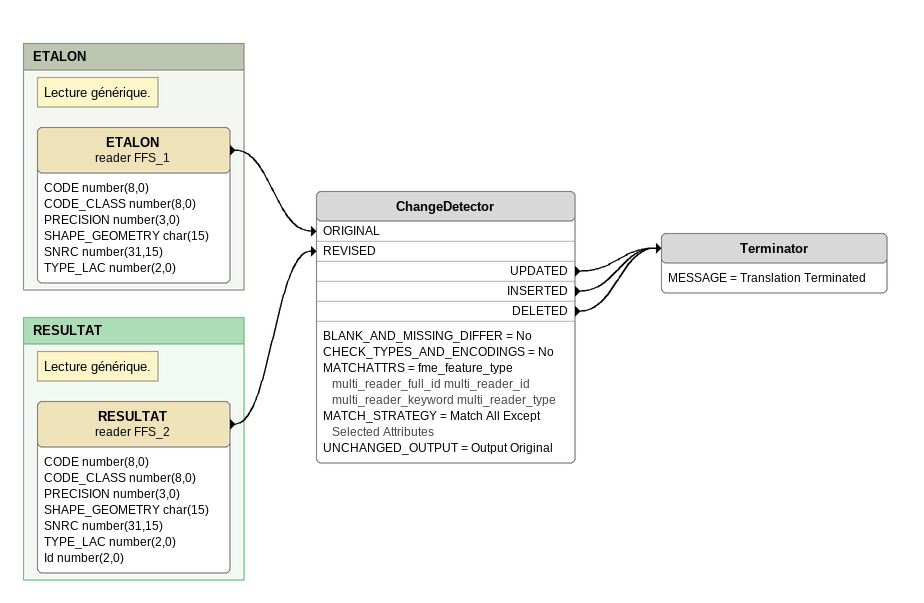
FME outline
ChangeDetector
    BLANK_AND_MISSING_DIFFER = No
    CHECK_TYPES_AND_ENCODINGS = No
    MATCHATTRS = fme_feature_type multi_reader_full_id multi_reader_id multi_reader_keyword multi_reader_type
    MATCH_STRATEGY = Match All Except Selected Attributes
    UNCHANGED_OUTPUT = Output Original
    UPDATED -> Terminator
    INSERTED -> Terminator
    DELETED -> Terminator
Terminator
    MESSAGE = Translation Terminated

Bookmark: ETALON
Note: Lecture générique.
ETALON (reader FFS_1)
    attributes: CODE number(8,0), CODE_CLASS number(8,0), PRECISION number(3,0), SHAPE_GEOMETRY char(15), SNRC number(31,15), TYPE_LAC number(2,0)
    -> ChangeDetector [ORIGINAL]

Bookmark: RESULTAT
Note: Lecture générique.
RESULTAT (reader FFS_2)
    attributes: CODE number(8,0), CODE_CLASS number(8,0), PRECISION number(3,0), SHAPE_GEOMETRY char(15), SNRC number(31,15), TYPE_LAC number(2,0), Id number(2,0)
    -> ChangeDetector [REVISED]
